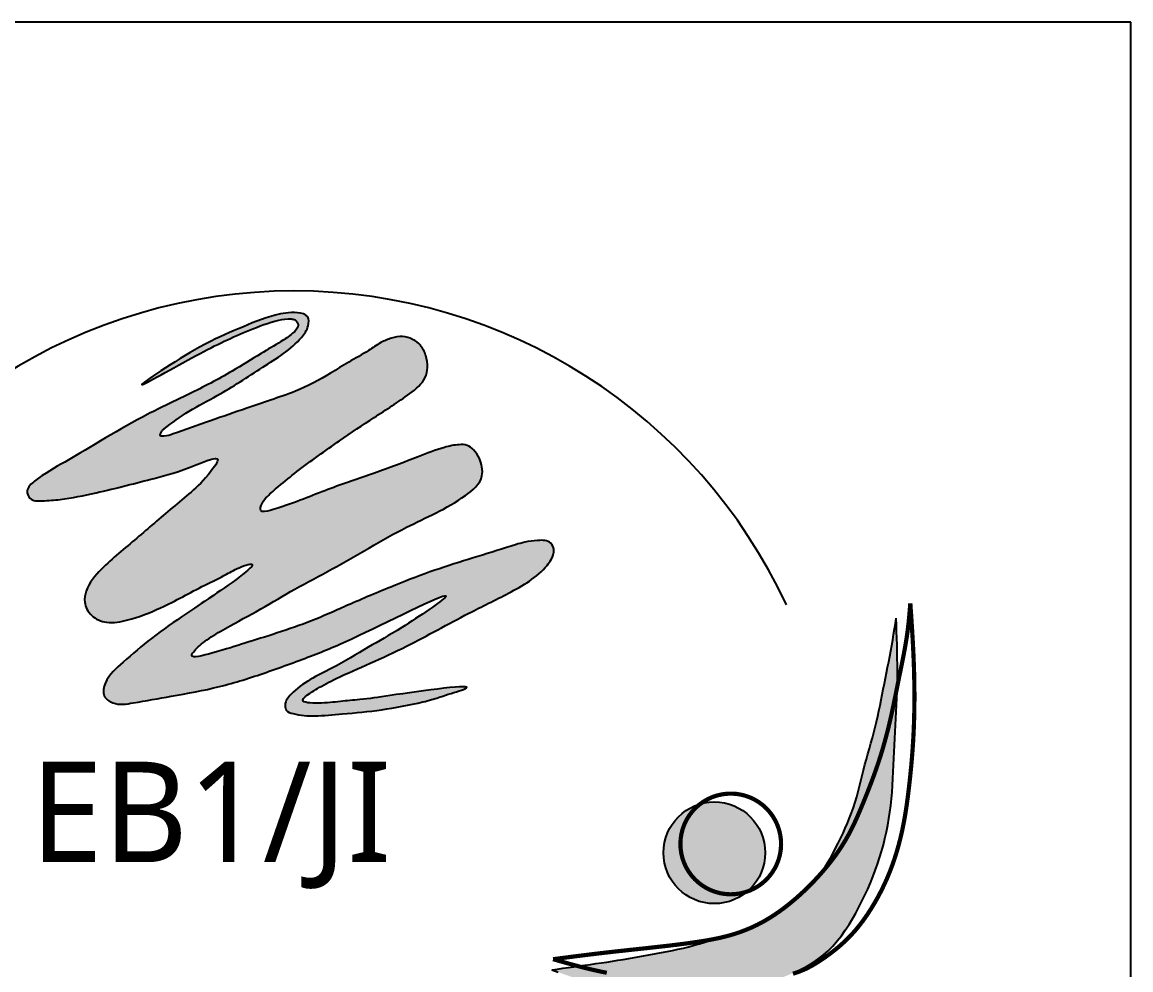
# Model space of a CAD drawing. Header units: millimetres. Extents: x -63 to 200, y -58 to -2.
# Drawn here: x 61.96 to 88.45, y -32.75 to -10.11 of the extents above; entities that cross this region are included whole.
import ezdxf

# ---------------------------------------------------------------- set-up
doc = ezdxf.new("R2010")
doc.units = ezdxf.units.MM
doc.layers.add('Amarelo', color=7, linetype='Continuous', plot=False)
doc.styles.get("Standard").update_dxf_attribs({"font": 'arial.ttf'})

msp = doc.modelspace()

# ---------------------------------------------------------------- hatches: boundary and pattern name
at = {"true_color": 0xf6df31}
h = msp.add_hatch(color=2, dxfattribs=at)
h.dxf.hatch_style = 1
edge = h.paths.add_edge_path()
edge.add_spline(control_points=[(71.53527125045434, -26.35211946389859), (71.20692921969885, -26.42154119983723), (70.56950771616337, -26.55631196676656), (69.70485509016652, -26.62613911672213), (68.99231404348492, -26.69555912411912), (68.55364621137701, -26.67533631142715), (68.2609978519626, -26.57864849356943), (68.21998135572284, -26.360235192731), (68.57458922954854, -25.91877645062947), (69.31501021373988, -25.59609026785727), (70.22669538681802, -25.0404509743359), (71.05110171110073, -24.58266206622648), (72.97802967699789, -23.2728642276937), (70.13810905117161, -24.73075582707578), (68.95261589938588, -25.22776374555311), (67.79134270000182, -25.65293173357819), (66.68089967821628, -26.00915668764959), (65.60019890520849, -26.2026121275503), (64.7641175821094, -26.34647482134142), (64.19448325016555, -26.44899327642601), (63.85821159618763, -26.21560420468185), (63.96035275999139, -25.75360493673033), (64.43415518178836, -25.34902629778474), (65.05613716998445, -24.80532215363733), (65.85608822698724, -24.25898229602849), (66.4642738558628, -23.85295691164643), (67.79810024419366, -22.93118800016804), (67.11586208369543, -23.14303378912636), (66.79801078917308, -23.33403891153611), (66.13185161269006, -23.64562721326377), (65.38405000060638, -24.0786915643903), (64.59726465341421, -24.38021936822221), (64.01207305716889, -24.50163937041134), (63.59873628542504, -24.32598636548765), (63.42282278011574, -23.99910960042514), (63.50105722736183, -23.57299289018547), (63.95301664700064, -23.04187201899143), (64.70407457945399, -22.44962040823484), (65.39840289809294, -21.82664441119161), (66.03901462774792, -21.31040980584904), (66.35877117121831, -21.00547659015299), (66.78652318033603, -20.4121492364755), (65.8007648306473, -20.83280020719623), (65.07615792319083, -21.01935302645669), (63.89890814922335, -21.32672049855885), (63.00604684083071, -21.50871896450872), (62.4966153670252, -21.54958240307423), (62.1431236699819, -21.55671299648529), (62.03387617180117, -21.25920434226876), (62.42020098965574, -20.93109260937652), (63.37264595918849, -20.40855991950512), (64.59513923683143, -19.63090550421293), (65.96805325520694, -18.99583448532029), (66.88134280511659, -18.52056311117324), (67.59163579124335, -18.07097156028844), (68.09118729471251, -17.77726544648119), (68.39233155315907, -17.58409519442728), (68.59752541419329, -17.38099859790369), (68.50141554110877, -17.21531175840064), (68.31918192723792, -17.19134228907168), (67.94546154674718, -17.24645743060461), (67.15248950503725, -17.56309022946917), (66.27397308695703, -17.96190423393717), (64.03453053438369, -19.25559673382217), (66.14549541834, -17.84602334028056), (67.07310075465078, -17.46295500112356), (67.88992467017506, -17.11064139088171), (68.42230001037754, -17.02662726397994), (68.82424065646168, -17.09946881116515), (68.80653149360128, -17.41827226169662), (68.4779388580607, -17.87796360001703), (67.66841246341531, -18.37359720687223), (66.77924731568167, -18.96746015092909), (65.95569052773048, -19.37575148868059), (65.51050336869426, -19.70146601205482), (65.28697116327604, -19.8801904163512), (65.2306871229995, -20.00941597578371), (65.40970687054745, -20.0038013709501), (65.76867095578072, -19.88195957887838), (66.458080769507, -19.63098814182402), (67.22703728207819, -19.37137812162407), (67.90599550681542, -19.13443480491075), (68.59512676614885, -18.91044562074474), (69.209796678715, -18.57803842985594), (69.771452331822, -18.2200487002532), (70.18605003735462, -18.00017988812638), (70.50293391743517, -17.76774571702602), (70.77819262340336, -17.6544650075967), (71.0448600607613, -17.59491273453995), (71.28968031971024, -17.67842094325675), (71.50259118239185, -17.82575281165974), (71.61826471118405, -18.07656526621297), (71.65977456124642, -18.34437327532245), (71.58682647034196, -18.70712607791189), (71.08375602520026, -19.10024753986862), (70.38116802708973, -19.54591265793653), (69.47107796803314, -20.15807095027705), (68.70017953823204, -20.70182929085523), (68.14053216748144, -21.15608926052145), (67.8434214707008, -21.40921882726681), (67.69631785945218, -21.57834585426488), (67.60658592407724, -21.8408543001631), (67.91775195347479, -21.76994114801327), (68.39489504826243, -21.62674636634463), (69.26071662522041, -21.26169777116912), (70.3563219091383, -20.89660983470803), (71.28601266057208, -20.55406747543344), (71.9506293474985, -20.28405132060025), (72.34400704287435, -20.20033629062588), (72.60012358430725, -20.20226069024199), (72.76837847898244, -20.34103122828966), (72.89432883126557, -20.51805055645224), (72.95554360018424, -20.73616371963459), (72.96943034498237, -21.09586784795581), (72.26672389575256, -21.67403950856214), (71.009081941034, -22.19311316976923), (69.6719035040461, -23.02806826116736), (68.49182451929428, -23.63420171099239), (67.65910760793346, -24.14428682793191), (66.95204118316116, -24.51329277861422), (66.4439252798465, -24.81203618241878), (66.19167454702146, -25.00214829007003), (65.8462639023857, -25.36070593639688), (66.74018885587442, -25.12396652202961), (67.45861861128071, -24.88657232461205), (68.64672356223801, -24.53244038404051), (69.76333138653816, -24.02761137339988), (70.70697248892259, -23.62507570783808), (71.68719673631927, -23.2410091214291), (72.61805043402236, -22.94741379352109), (73.3711231141824, -22.71581801700368), (73.92549086224841, -22.53673935745986), (74.27073804387965, -22.48604620950285), (74.587173839559, -22.48527975188404), (74.68873170909008, -22.73890358193411), (74.62328315757259, -22.93355529247948), (74.31489025514352, -23.34888286736445), (73.60351922438328, -23.7596908321052), (72.44465431174442, -24.3112617568959), (71.36747074071326, -24.92644800907401), (70.29525917458223, -25.42556586407556), (69.58073600774472, -25.72649264349963), (69.08723359408711, -25.98444186263792), (68.84536371186402, -26.13649883875112), (68.52458306946788, -26.36914892023549), (69.16868794155303, -26.39260432300618), (69.51287832885819, -26.34001195932661), (70.14154765446608, -26.29042280765464), (70.92344983661488, -26.16964392246027), (73.22248231904435, -25.84675241278987), (72.09764242685245, -26.17977554233875), (71.79044362306854, -26.28571752410918), (71.60572015025578, -26.33378697925333), (71.53527125045434, -26.35211946389859)], knot_values=[0, 0, 0, 0, 1.004902624833004, 1.950851496392218, 2.608594110421646, 3.128039741807656, 3.312489874962166, 3.437800620997044, 3.72368221826, 4.88337276886432, 5.887378136723359, 6.818460677613192, 8.095973205979455, 10.37090197521296, 11.55137462550857, 12.74951289393467, 13.91523645350932, 15.09065390447516, 16.01296572989508, 16.49895620734355, 16.7645707238164, 17.07412342709679, 17.72375314725826, 18.61268611153726, 19.60697673369138, 20.41182973266376, 21.55939459574121, 21.77955052801519, 22.17257869809583, 22.75241787103568, 23.93939295916789, 24.77616445789135, 25.28394892973879, 25.68203586362041, 26.0343475431956, 26.30245524304596, 26.93127733119553, 28.06095875466905, 29.17974963292362, 29.76436301967066, 30.43838392912084, 30.77324822189323, 31.28325328411321, 32.36086032608848, 33.78789960561168, 34.66227086395138, 35.09018928877007, 35.38977505229084, 35.57894318556062, 35.8723296564672, 36.72257865729003, 39.0112699497317, 40.10285078866557, 41.27758003163213, 42.08692145805381, 42.63977861420719, 42.98326831658911, 43.22515060102188, 43.35752722429321, 43.4541054756809, 43.75419848706795, 44.49691673054782, 45.90330031048808, 47.37821214304191, 49.02506660342916, 50.06758570018527, 50.99215433988326, 51.52183132214333, 51.78501681176652, 52.0019137667579, 52.31922977470143, 53.48964753701139, 54.76815006408516, 55.53946167284296, 56.26650957445018, 56.34991354172823, 56.46392972024559, 56.53937523310966, 56.77047967578947, 57.7170552773126, 58.63950339610363, 59.23769164818479, 59.86952939397668, 60.81126821501979, 61.32158895886452, 61.86830452724821, 62.21808665162146, 62.49277158257081, 62.76048998694277, 63.01306719295139, 63.24473529755541, 63.51881175002818, 63.81124518299834, 64.05146831344588, 64.58902810564088, 65.61204411004933, 66.60563908659267, 67.86320849467081, 68.43428825053863, 68.78762237282426, 68.99997077078835, 69.16654305629459, 69.39354361124956, 69.63601455462582, 70.85744399998231, 72.0390711203452, 73.1577454213734, 73.82129414367552, 74.18076025323094, 74.37016131779555, 74.55792187001629, 74.8057533987667, 75.01451593202519, 75.2324601783625, 75.84273201851546, 77.44243695785532, 79.4807284580533, 80.49274094968297, 81.43409861177332, 82.39595189911176, 82.91904455928618, 83.1383016492133, 83.43836048747116, 83.92345434257554, 84.7469833421332, 86.4240917037678, 87.28893696641325, 88.48180245062625, 89.48536167354725, 90.45100266943602, 91.4028350096363, 91.86473149314315, 92.17078463054071, 92.49537659299905, 92.66063156523016, 92.90414571916227, 93.07745394698702, 94.21096521160851, 95.27915062943765, 96.95968946296989, 97.92179670988806, 98.81435457416046, 99.31812303158856, 99.52731286074564, 99.76590697395821, 100.1348591761127, 100.6728753370482, 101.13722289788, 101.8716498478169, 103.6655112915616, 104.1527464779651, 104.503053919137, 104.7190142432272, 104.7190142432272, 104.7190142432272, 104.7190142432272], degree=3, periodic=0)
at = {"true_color": 0xf1b432}
h = msp.add_hatch(color=40, dxfattribs=at)
h.dxf.hatch_style = 1
h.paths.add_polyline_path([(82.7116124986144, -26.74700287432321), (82.74530590292613, -26.59540584742003), (82.77762623545948, -26.44353995961958), (82.80896867977354, -26.29147036665039), (82.83972841951905, -26.1392622242388), (82.87012900700022, -25.98783559122541), (82.87109478372452, -25.94673923438154), (82.87326677318306, -25.78678309610915), (82.87398670227041, -25.62681247781379), (82.8734159110278, -25.46682898838691), (82.87171573949648, -25.30683423671992), (82.8690475277177, -25.14682983170427), (82.86557261573269, -24.98681738223142), (82.86145234358268, -24.82679849719283), (82.85684805130896, -24.66677478547993), (82.85192107895274, -24.50674785598412), (82.8468327665553, -24.34671931759674), (82.82594206549767, -24.47783190055958), (82.80489923486401, -24.6089155008796), (82.78355214507826, -24.73994113591384), (82.7617486665644, -24.87087982301964), (82.73933666974636, -25.00170257955409), (82.71616402504813, -25.13238042287438), (82.69209590992047, -25.26288784524779), (82.66719911555357, -25.39323981900945), (82.64167070601536, -25.52347747272252), (82.61570992556888, -25.65364237269032), (82.5895160184772, -25.78377608521632), (82.5632882290034, -25.91392017660385), (82.53722580141053, -26.04411621315626), (82.51152178984337, -26.17440429861959), (82.48608933128814, -26.30475839989251), (82.46045343103822, -26.43506077886129), (82.43411053394864, -26.56518694935375), (82.40655708487448, -26.69501242519771), (82.37728952867076, -26.82441272022097), (82.34585996503843, -26.95327753244009), (82.31243250143454, -27.08165253611006), (82.27755008989145, -27.20967995777827), (82.24176131512372, -27.33750345953698), (82.20561476184591, -27.46526670347846), (82.16965901477256, -27.59311335169494), (82.13444265861824, -27.72118706627867), (82.10049269404176, -27.84962544019174), (82.06779498244804, -27.9784139057173), (82.0357681785943, -28.10737840467846), (82.0038041360856, -28.23633734279464), (81.97129470852704, -28.36510912578527), (81.93763174952365, -28.49351215936981), (81.90220711268051, -28.62136484926762), (81.86441265160268, -28.74848560119818), (81.82364158918908, -28.87469311555616), (81.77954440307202, -28.99986145456154), (81.7323301073657, -29.12398487880232), (81.68228095446158, -29.24707340991647), (81.62967919675114, -29.36913706954194), (81.57480708662585, -29.49018587931673), (81.5179468764772, -29.6102298608788), (81.45933578925765, -29.72929015146721), (81.39900643007316, -29.84743839861848), (81.33693331366722, -29.96476058958356), (81.27309095085526, -30.08134271258302), (81.2072299641251, -30.19704685326825), (81.13805740728716, -30.31069146223115), (81.0639765193004, -30.42079115588638), (81.00314841393663, -30.50013840629198), (81.08686739042427, -30.40584411390386), (81.18746010460934, -30.28677709764668), (81.28484200086558, -30.16513131127527), (81.37866919054262, -30.04086640147272), (81.4685977849901, -29.91394201492204), (81.55428389555762, -29.78431779830625), (81.63538363359481, -29.65195339830842), (81.71159112339397, -29.51682532912435), (81.7831642506864, -29.37916026325439), (81.85079233021533, -29.23937631153198), (81.91517562795808, -29.09789644419025), (81.97701440989202, -28.95514363146228), (82.03700894199449, -28.81154084358126), (82.09584443095245, -28.66750272194682), (82.15378145712774, -28.52320906011099), (82.2106073258406, -28.37857789765907), (82.26608451747902, -28.23351354426497), (82.319975512431, -28.08792030960244), (82.37204279108457, -27.94170250334533), (82.42204883382772, -27.79476443516745), (82.46978910067324, -27.64702770359824), (82.51526626287824, -27.49852253318436), (82.55856327716587, -27.34932123639312), (82.59976327570972, -27.19949621766796), (82.63894939068336, -27.04911988145231), (82.6762047542604, -26.89826463218958)])
h = msp.add_hatch(color=40, dxfattribs=at)
h.dxf.hatch_style = 1
h.paths.add_polyline_path([(75.84218408596448, -33.11516543599858), (76.00008572384061, -33.14271823528684), (76.15858178113156, -33.16697216649609), (76.31744676873026, -33.18838960595647), (76.47648750065898, -33.20738003772288), (76.63566365527414, -33.22410264989991), (76.79498008385991, -33.23864266565503), (76.95444164441716, -33.25108529715793), (77.11405319494675, -33.2615157565783), (77.27381959344956, -33.2700192560858), (77.43374569792645, -33.27668100785014), (77.59383636637833, -33.28158622404101), (77.75409645680602, -33.28482011682806), (77.91453082721044, -33.28646789838101), (78.07513280697405, -33.28656924755052), (78.23579375030774, -33.28476108304284), (78.396351804507, -33.28047017804925), (78.55664465579947, -33.27312148473176), (78.71650999041273, -33.26213995525239), (78.8757854945744, -33.24695054177317), (79.03430885451209, -33.22697819645609), (79.19191775645339, -33.20164787146317), (79.3484716485705, -33.1705234988916), (79.50392381627296, -33.13376829060877), (79.65825283197381, -33.09170695076489), (79.81143726845416, -33.0446641858605), (79.96345569849505, -32.99296470239616), (80.1142866948776, -32.93693320687243), (80.2577064738159, -32.87938320825953), (80.21884445248108, -32.89024051893872), (80.05635711295928, -32.927603206007), (79.89266831547954, -32.95912577115632), (79.72842212752305, -32.98579310263296), (79.56372457951483, -33.00790680692557), (79.39864973425536, -33.0257278931431), (79.23327165454515, -33.03951737039452), (79.06766440318472, -33.04953624778879), (78.90190204297457, -33.05604553443487), (78.73605863671519, -33.05930623944173), (78.57020824720709, -33.05957937191834), (78.4044249372508, -33.05712594097364), (78.238773301422, -33.05220615314607), (78.07325558189808, -33.04507492969627), (77.9078488015774, -33.03598505418208), (77.74252991241251, -33.0251893041477), (77.57727586635603, -33.01294045713728), (77.41206361536054, -32.99949129069499), (77.24687011137864, -32.985094582365), (77.08167262886599, -32.97000134185378), (76.91648847320607, -32.95424314476076), (76.75141324396542, -32.93742238816949), (76.586551613191, -32.91909173732464), (76.42200825292984, -32.89880385747084), (76.25788783522893, -32.87611141385273), (76.09429503213528, -32.85056707171496), (75.9313345151183, -32.8217234989896), (75.76907564424263, -32.78929766454621), (75.6074571420406, -32.75361438248674), (75.4463875272731, -32.71513900247062), (75.28577531870106, -32.67433687415731), (75.24624522947522, -32.66381249263026), (75.14342287528729, -32.67805967682576), (75.01189547984193, -32.69609631501036), (74.88034521613011, -32.71399515957874), (74.74877970690741, -32.73180214173631), (74.61720657492924, -32.74956319268847), (74.76735664501273, -32.80559093085407), (74.91782391820401, -32.86053802021462), (75.06892559761093, -32.91332381196507), (75.22097888634131, -32.96286765730036), (75.37430057989496, -33.00809006635851), (75.52906602488463, -33.04831372786455), (75.68510235661013, -33.0838513923012)])
h.paths.add_polyline_path([(77.08167262886599, -32.97000134185378), (77.24687011137863, -32.985094582365), (77.41206361536054, -32.99949129069499), (77.57727586635603, -33.01294045713728), (77.74252991241251, -33.0251893041477), (77.9078488015774, -33.03598505418208), (78.07325558189808, -33.04507492969627), (78.238773301422, -33.05220615314607), (78.4044249372508, -33.05712594097364), (78.57020824720709, -33.05957937191834), (78.73605863671519, -33.05930623944173), (78.90190204297457, -33.05604553443487), (79.06766440318472, -33.04953624778879), (79.23327165454515, -33.03951737039452), (79.39864973425536, -33.0257278931431), (79.56372457951483, -33.00790680692557), (79.72842212752305, -32.98579310263296), (79.89266831547954, -32.95912577115632), (80.05635711295926, -32.927603206007), (80.21884445248108, -32.89024051893872), (80.2577064738159, -32.87938320825953), (80.2639088217259, -32.87689439453901), (80.41211553547888, -32.8129323884607), (80.5580382781699, -32.74427093547453), (80.70066055518457, -32.6699415189654), (80.83896587190851, -32.58897562231822), (80.97193773372733, -32.5004047289179), (81.0985605020681, -32.4032617842284), (81.21814922310548, -32.29714452790164), (81.33084857461796, -32.18306767183088), (81.43693125629424, -32.06226458338512), (81.53666996782296, -31.93596862993334), (81.63034191369381, -31.8054043959364), (81.71839398041823, -31.67146564067576), (81.80149037978615, -31.53462240927908), (81.88030954034143, -31.39531702879209), (81.95552989062794, -31.25399182626062), (82.02782558910094, -31.1110869718632), (82.0975537350079, -30.9668824857982), (82.16454137803375, -30.82139065458909), (82.22856514081083, -30.67459829351836), (82.28940164597145, -30.52649221786853), (82.34682751614801, -30.37705924292219), (82.40061938273118, -30.22628618875556), (82.45060021802206, -30.07418524025017), (82.49674752895237, -29.92085316717635), (82.53907099576035, -29.7664043494386), (82.5775802986842, -29.61095316694139), (82.6122851179621, -29.4546139995893), (82.64320221710574, -29.29750056135286), (82.67043881190367, -29.13971806233475), (82.6941645710963, -28.98136584112494), (82.71455040486174, -28.82254311959957), (82.73176722337817, -28.66334911963497), (82.74598593682376, -28.50388306310744), (82.75741020768105, -28.34424052340805), (82.76657009956664, -28.18448071405015), (82.77418303076857, -28.02464197793097), (82.78096864688686, -27.86476240983297), (82.7876465935215, -27.70488010453955), (82.79493177327649, -27.54503288820158), (82.80317258838642, -27.38523782924857), (82.81209646134953, -27.22547682527491), (82.82137069640027, -27.06572836891879), (82.83066259777331, -26.90597095281739), (82.83964079643057, -26.74618338794122), (82.8480211026887, -26.5863558054008), (82.85557818549032, -26.42649245875238), (82.86209041224053, -26.26659848895572), (82.8673361503445, -26.10667903697058), (82.87012900700022, -25.98783559122541), (82.83972841951903, -26.13926222423957), (82.80896867977351, -26.29147036665022), (82.77762623545944, -26.44353995961973), (82.74530590292613, -26.5954058474201), (82.71161249861439, -26.74700287432327), (82.6762047542604, -26.89826463218957), (82.63894939068338, -27.04911988145227), (82.59976327570975, -27.19949621766785), (82.55856327716586, -27.34932123639319), (82.51526626287824, -27.49852253318435), (82.46978910067325, -27.64702770359824), (82.42204883382772, -27.79476443516744), (82.37204279108457, -27.9417025033453), (82.319975512431, -28.08792030960238), (82.26608451747902, -28.23351354426497), (82.21060732584057, -28.37857789765918), (82.15378145712765, -28.52320906011111), (82.0958444309524, -28.66750272194699), (82.03700894199456, -28.81154084358121), (81.97701440989202, -28.95514363146226), (81.91517562795808, -29.09789644419025), (81.85079233021531, -29.23937631153201), (81.7831642506864, -29.37916026325438), (81.71159112339399, -29.51682532912434), (81.63538363359481, -29.65195339830842), (81.55428389555763, -29.78431779830625), (81.46859778499011, -29.91394201492203), (81.37866919054261, -30.04086640147272), (81.28484200086558, -30.16513131127527), (81.18746010460936, -30.28677709764666), (81.08686739042429, -30.40584411390387), (81.00314841393663, -30.500138406292), (80.98341462295767, -30.52588015913627), (80.89603602821398, -30.62550015201354), (80.80331042841851, -30.72066319582751), (80.70685043362059, -30.8124977493467), (80.60826865386949, -30.90213227133964), (80.60197204029885, -30.90773147213501), (80.54350887897306, -30.96194627611353), (80.4268684360288, -31.06454593800152), (80.30747958009813, -31.1639546435056), (80.21220879830722, -31.23886155909722), (80.20353043088222, -31.24582620964607), (80.19811644965408, -31.24994170718885), (80.18529790729745, -31.26002032155797), (80.16990561093768, -31.27138648738379), (80.0976333172168, -31.3263250685656), (79.98923317061647, -31.40377423812468), (79.87834600786707, -31.47768058257255), (79.76498831687654, -31.54755088903211), (79.6491765855529, -31.61289194462624), (79.53092730180406, -31.67321053647785), (79.52054895540988, -31.6779269064781), (79.3878654431495, -31.74050575409257), (79.2443751257901, -31.80100145967011), (79.09853263275224, -31.85553205217433), (78.95067260812685, -31.9040452701983), (78.8011290120653, -31.94650114969671), (78.65021204302354, -31.9832869663421), (78.6149228544512, -31.99072284007293), (78.52647680884724, -32.01673984621829), (78.39905573578717, -32.05458405996978), (78.27169918197319, -32.09222193224548), (78.14424088454166, -32.1291442862658), (78.0165145806291, -32.1648419452511), (77.888354007372, -32.19880573242175), (77.75960203761069, -32.23055522298413), (77.63025302489952, -32.26008673388449), (77.50042598896422, -32.28778893279088), (77.37024365843824, -32.3140621600857), (77.239828761955, -32.33930675615132), (77.10930142467674, -32.36391464165012), (76.97872090207167, -32.38808088244895), (76.84808502486095, -32.4118018945579), (76.7173889092811, -32.43506531524549), (76.58662767156868, -32.45785878178026), (76.4557964279602, -32.48016993143074), (76.32489029469214, -32.50198640146547), (76.19390438800119, -32.52329582915296), (76.06283402048656, -32.54408676702514), (75.93168014005902, -32.5643740342747), (75.8004500320768, -32.58420198947017), (75.66915131929544, -32.60361656381699), (75.5377916244703, -32.62266368852055), (75.40637857035694, -32.64138929478626), (75.27491977971079, -32.65983931381952), (75.24624522947524, -32.66381249263026), (75.28577531870106, -32.67433687415731), (75.4463875272731, -32.71513900247062), (75.6074571420406, -32.75361438248674), (75.76907564424263, -32.78929766454621), (75.9313345151183, -32.8217234989896), (76.09429503213528, -32.85056707171496), (76.25788783522893, -32.87611141385273), (76.42200825292984, -32.89880385747084), (76.586551613191, -32.91909173732464), (76.75141324396542, -32.93742238816949), (76.91648847320607, -32.95424314476076)])
h = msp.add_hatch(color=40, dxfattribs=at)
h.dxf.hatch_style = 1
edge = h.paths.add_edge_path()
edge.add_arc((78.50022104382515, -29.95491249300539), 1.214759779408185, 0, 360)

# ---------------------------------------------------------------- linework, layer by layer
at = {"color": 18, "true_color": 0x000000, "const_width": 0.1}
for points in [[(74.64607092158553, -32.49716787112084), (74.8000860786562, -32.47721612745299), (74.95410881093122, -32.45732810577382), (75.10814669361491, -32.43756752807201), (75.26220730191166, -32.41799811633622), (75.4162982110258, -32.39868359255515), (75.57042699616167, -32.37968767871747), (75.72460123252363, -32.36107409681185), (75.878828495316, -32.34290656882697), (76.03311414868183, -32.3252305908059), (76.18745025907269, -32.30798204491509), (76.34182394520847, -32.29105602879489), (76.49622231750322, -32.27434757161957), (76.65063248637095, -32.25775170256339), (76.8050415622257, -32.24116345080062), (76.95943665548145, -32.22447784550551), (77.11380485195448, -32.20758963476976), (77.26813058520473, -32.19036325896083), (77.42239330342532, -32.17260618992294), (77.5765719044912, -32.15411961093348), (77.73064528627734, -32.13470470526985), (77.88459234665869, -32.11416265620944), (78.03839198351022, -32.09229464702966), (78.19202238481617, -32.06889980170259), (78.34537966794883, -32.04353916749681), (78.49820257450133, -32.01531726399272), (78.65021204302354, -31.9832869663421), (78.8011290120653, -31.94650114969671), (78.95067260812685, -31.9040452701983), (79.09853263275224, -31.85553205217433), (79.2443751257901, -31.80100145967011), (79.3878654431495, -31.74050575409257), (79.5286689407395, -31.67409719684864), (79.66645097446911, -31.60182804934525), (79.80093598494742, -31.52381225307818), (79.93215357738943, -31.44048231898726), (80.06023158980848, -31.35237330584162), (80.18529790729745, -31.26002032155797), (80.30747958009812, -31.16395464350561), (80.42686843602881, -31.06454593800152), (80.54350887897306, -30.96194627611354), (80.65744196978014, -30.85629239006465), (80.76870876929928, -30.74772101207783), (80.87735033837976, -30.63636887437605), (80.9834077378708, -30.52237270918226), (81.08686739042427, -30.40584411390387), (81.18746010460934, -30.28677709764666), (81.2848420008656, -30.16513131127527), (81.37866919054262, -30.04086640147271), (81.4685977849901, -29.91394201492204), (81.55428389555762, -29.78431779830625), (81.63538363359481, -29.65195339830842), (81.71159112339397, -29.51682532912435), (81.7831642506864, -29.37916026325439), (81.85079233021533, -29.23937631153198), (81.91517562795808, -29.09789644419024), (81.97701440989202, -28.95514363146229), (82.03700894199449, -28.81154084358126), (82.09584443095245, -28.66750272194684), (82.15378145712774, -28.52320906011097), (82.2106073258406, -28.37857789765908), (82.26608451747902, -28.23351354426496), (82.319975512431, -28.08792030960244), (82.37204279108457, -27.94170250334533), (82.42204883382772, -27.79476443516745), (82.46978910067324, -27.64702770359824), (82.51526626287824, -27.49852253318436), (82.55856327716587, -27.34932123639312), (82.59976327570972, -27.19949621766796), (82.63894939068336, -27.04911988145231), (82.6762047542604, -26.89826463218958), (82.7116124986144, -26.74700287432321), (82.74530590292613, -26.59540584742003), (82.77762623545948, -26.44353995961958), (82.80896867977354, -26.29147036665037), (82.83972841951903, -26.1392622242388), (82.87030063834665, -25.98698068811123), (82.9010805198851, -25.83469091399085), (82.9323094335445, -25.68243568815834), (82.96362311717631, -25.53016971894909), (82.99450826954327, -25.37782603971063), (83.02445158940814, -25.22533768379049), (83.05293977553369, -25.07263768453617), (83.07945952668265, -24.91965907529519), (83.10349754161783, -24.76633488941508), (83.12454053885207, -24.61259816289743), (83.14233608986599, -24.4584169859311), (83.15754594288052, -24.30388229845792), (83.17103199722878, -24.14911193731351), (83.18365615224388, -23.99422373933348)], [(80.37903925212863, -32.8454851343956), (80.53583686313314, -32.79176724755706), (80.68813263672575, -32.72751705360255), (80.83513751688392, -32.6518289549102), (80.97734422810066, -32.56649503260922), (81.11557086675548, -32.47399215653755), (81.25058384522418, -32.37669797937912), (81.38230930148295, -32.27537708913118), (81.50999049289659, -32.16948315607205), (81.63285089664946, -32.05843187870484), (81.75011833020692, -31.94164395317186), (81.86139329735774, -31.818969207225), (81.96692988087871, -31.69101003554835), (82.06704830128473, -31.55844498746931), (82.16206877909069, -31.42195261231522), (82.25231153481145, -31.28221145941345), (82.338053662405, -31.13983147027283), (82.4193369461188, -30.99504824430143), (82.49612331188166, -30.84797033842058), (82.5683746206185, -30.69870620614031), (82.63605273325423, -30.54736430097065), (82.6991195107138, -30.39405307642163), (82.75756395648746, -30.23889252652886), (82.81150008483019, -30.08205579763358), (82.861077876758, -29.92373132849027), (82.90644731652989, -29.76410755923227), (82.94775838840485, -29.60337292999294), (82.98516107664189, -29.4417158809056), (83.01880910597816, -29.27932348433188), (83.04897843986383, -29.11633811389373), (83.07609159521745, -28.95284855335477), (83.10057974261258, -28.78894042211711), (83.12287405262279, -28.62469933958292), (83.14340569582167, -28.46021092515431), (83.16258955893275, -28.29555816069504), (83.18057420249049, -28.13078089050995), (83.1972909170384, -27.96588376710732), (83.21266464815474, -27.80087041528463), (83.22662034141771, -27.63574445983932), (83.23908294240556, -27.47050952556886), (83.24997739669651, -27.30516923727073), (83.25922995460402, -27.139727367964), (83.2668189249107, -26.97419360465851), (83.27279102592972, -26.80858540588205), (83.27719762759618, -26.64292075859993), (83.28009009984517, -26.47721764977748), (83.28151981261179, -26.31149406638001), (83.2815381639671, -26.14576792204474), (83.28019807609392, -25.98005315826347), (83.27755474375958, -25.81435779371014), (83.27366354709233, -25.64868936397044), (83.26857986622035, -25.48305540463009), (83.2623590812719, -25.31746345127483), (83.25505658395424, -25.15192103749924), (83.24674724992643, -24.9864323464882), (83.2375652723701, -24.82099136133946), (83.22765609187337, -24.65559013107598), (83.21716514902428, -24.49022070472068), (83.20623788441095, -24.32487513129655), (83.19501973862145, -24.15954545982652), (83.18365615224387, -23.99422373933353)], [(74.64607092158553, -32.49716787112084), (74.80576831776669, -32.54262349602855), (74.96555719518695, -32.58761377127684), (75.12552903508536, -32.63167334720623), (75.28577531870106, -32.67433687415731), (75.4463875272731, -32.71513900247062), (75.6074571420406, -32.75361438248674), (75.76907564424263, -32.78929766454621), (75.9313345151183, -32.8217234989896)]]:
    msp.add_lwpolyline(points, dxfattribs=at)
at = {"color": 30, "true_color": 0xf8991e}
for points in [[(74.61720657492924, -32.74956319268847), (74.74877970690741, -32.73180214173631), (74.88034521613011, -32.71399515957874), (75.01189547984188, -32.69609631501036), (75.14342287528724, -32.67805967682576), (75.27491977971076, -32.65983931381952), (75.40637857035694, -32.64138929478626), (75.5377916244703, -32.62266368852055), (75.66915131929542, -32.60361656381699), (75.80045003207681, -32.58420198947017), (75.93168014005902, -32.5643740342747), (76.06283402048655, -32.54408676702514), (76.19390438800119, -32.52329582915296), (76.32489029469215, -32.50198640146547), (76.45579642796017, -32.48016993143074), (76.58662767156866, -32.45785878178026), (76.71738890928111, -32.43506531524549), (76.84808502486096, -32.4118018945579), (76.97872090207169, -32.38808088244895), (77.10930142467674, -32.36391464165012), (77.239828761955, -32.33930675615132), (77.37024365843824, -32.3140621600857), (77.50042598896422, -32.28778893279088), (77.63025302489952, -32.26008673388449), (77.75960203761069, -32.23055522298413), (77.888354007372, -32.19880573242175), (78.0165145806291, -32.1648419452511), (78.14424088454166, -32.1291442862658), (78.27169918197318, -32.09222193224549), (78.3990557357872, -32.05458405996977), (78.52647680884724, -32.01673984621829), (78.65412574102251, -31.979191044232), (78.78196216547201, -31.94192205262586), (78.9096125056602, -31.90407101621817), (79.03667237879877, -31.86469784108208), (79.1627374020994, -31.82286243329074), (79.28740319277375, -31.77762469891729), (79.41026536803354, -31.72804454403487), (79.53092730180406, -31.67321053647785), (79.6491765855529, -31.61289194462624), (79.76498831687654, -31.54755088903211), (79.87834600786705, -31.47768058257255), (79.98923317061646, -31.40377423812468), (80.0976333172168, -31.3263250685656), (80.20353043088224, -31.24582620964606), (80.30705158757154, -31.16274737172119), (80.40866752510325, -31.07750200502578), (80.50889951448102, -30.99049528711906), (80.6082686538695, -30.90213227133964), (80.70685043362059, -30.81249774934669), (80.80331042841851, -30.72066319582751), (80.89603602821398, -30.62550015201354), (80.98341462295767, -30.52588015913627), (81.0639765193004, -30.42079115588637), (81.13805740728716, -30.31069146223115), (81.2072299641251, -30.19704685326825), (81.27309095085525, -30.08134271258303), (81.33693331366722, -29.96476058958356), (81.39900643007316, -29.84743839861849), (81.45933578925765, -29.72929015146721), (81.5179468764772, -29.6102298608788), (81.57480708662585, -29.49018587931673), (81.62967919675114, -29.36913706954194), (81.68228095446158, -29.24707340991646), (81.7323301073657, -29.12398487880232), (81.77954440307202, -28.99986145456154), (81.82364158918908, -28.87469311555616), (81.86441265160268, -28.74848560119818), (81.90220711268051, -28.62136484926762), (81.93763174952365, -28.4935121593698), (81.97129470852704, -28.36510912578528), (82.0038041360856, -28.23633734279464), (82.0357681785943, -28.10737840467846), (82.06779498244804, -27.9784139057173), (82.10049269404176, -27.84962544019173), (82.13444265861824, -27.72118706627867), (82.16965901477256, -27.59311335169494), (82.20561476184591, -27.46526670347846), (82.24176131512372, -27.33750345953699), (82.27755008989145, -27.20967995777827), (82.31243250143454, -27.08165253611006), (82.34585996503843, -26.95327753244009), (82.37728952867076, -26.82441272022097), (82.40655708487448, -26.69501242519771), (82.43411053394864, -26.56518694935375), (82.46045343103822, -26.43506077886129), (82.48608933128814, -26.30475839989251), (82.51152178984337, -26.17440429861959), (82.53722580141053, -26.04411621315626), (82.5632882290034, -25.91392017660384), (82.5895160184772, -25.78377608521632), (82.61570992556888, -25.65364237269034), (82.64167070601536, -25.52347747272251), (82.66719911555357, -25.39323981900945), (82.69209590992047, -25.26288784524779), (82.71616402504813, -25.13238042287439), (82.73933666974636, -25.0017025795541), (82.7617486665644, -24.87087982301964), (82.78355214507826, -24.73994113591385), (82.80489923486401, -24.60891550087955), (82.82594206549767, -24.4778319005596), (82.84683276655528, -24.34671931759681)], [(80.41211553547888, -32.8129323884607), (80.5580382781699, -32.74427093547453), (80.70066055518457, -32.6699415189654), (80.83896587190851, -32.58897562231822), (80.97193773372733, -32.5004047289179), (81.0985605020681, -32.4032617842284), (81.21814922310548, -32.29714452790164), (81.33084857461797, -32.18306767183088), (81.43693125629424, -32.06226458338511), (81.53666996782296, -31.93596862993332), (81.63034191369381, -31.8054043959364), (81.71839398041824, -31.67146564067576), (81.80149037978616, -31.53462240927907), (81.88030954034143, -31.39531702879211), (81.95552989062794, -31.25399182626063), (82.02782558910094, -31.11108697186317), (82.09755373500792, -30.96688248579819), (82.16454137803376, -30.82139065458909), (82.22856514081082, -30.67459829351839), (82.28940164597144, -30.52649221786858), (82.34682751614801, -30.37705924292218), (82.40061938273118, -30.22628618875559), (82.45060021802206, -30.07418524025016), (82.49674752895238, -29.92085316717634), (82.53907099576035, -29.7664043494386), (82.5775802986842, -29.61095316694141), (82.61228511796212, -29.45461399958926), (82.64320221710572, -29.29750056135288), (82.67043881190367, -29.13971806233477), (82.6941645710963, -28.98136584112491), (82.71455040486174, -28.82254311959958), (82.73176722337817, -28.66334911963504), (82.74598593682376, -28.50388306310758), (82.75741020768105, -28.34424052340805), (82.76657009956664, -28.18448071405005), (82.77418303076857, -28.02464197793073), (82.78096864688686, -27.86476240983297), (82.7876465935215, -27.70488010453964), (82.79493177327649, -27.54503288820144), (82.80317258838645, -27.38523782924823), (82.81209646134951, -27.22547682527485), (82.82137069640027, -27.06572836891879), (82.83066259777326, -26.90597095281752), (82.83964079643057, -26.74618338794142), (82.8480211026887, -26.5863558054009), (82.85557818549032, -26.42649245875243), (82.86209041224053, -26.26659848895574), (82.8673361503445, -26.10667903697056), (82.87109478372452, -25.94673923438154), (82.87326677318306, -25.78678309610915), (82.87398670227041, -25.62681247781379), (82.8734159110278, -25.4668289883869), (82.87171573949648, -25.30683423671992), (82.8690475277177, -25.14682983170428), (82.86557261573269, -24.98681738223144), (82.86145234358268, -24.82679849719283), (82.85684805130896, -24.6667747854799), (82.85192107895274, -24.50674785598409), (82.8468327665553, -24.34671931759684)], [(74.61720657492924, -32.74956319268847), (74.76735664501271, -32.80559093085407)]]:
    msp.add_lwpolyline(points, dxfattribs=at)
at = {"color": 18, "true_color": 0x000000, "const_width": 0.1}
msp.add_lwpolyline([(79.90040422315315, -29.08803794984802, 50079.4597397175), (79.90045663659936, -29.0881184850122)], format="xyb", dxfattribs=at)
at = {"color": 30, "true_color": 0xf8991e}
msp.add_circle((78.50022104382515, -29.95491249300539), 1.214759779408185, dxfattribs=at)
at = {"color": 40, "true_color": 0xf6d931}
msp.add_spline([(71.53527125045434, -26.35211946389859), (70.54780040424089, -26.53848097622006), (69.60701279300952, -26.63716196809651), (68.95084197622032, -26.68260650026991), (68.4339307247808, -26.63135689440571), (68.27132562687052, -26.54428546537008), (68.24228867780312, -26.422385347812), (68.38166398935095, -26.17278003900515), (69.3572968478968, -25.54586481468323), (70.22839737112531, -25.04665478161019), (71.03017186921193, -24.57329196920534), (72.07624922239438, -23.83997046311708), (69.99854432981351, -24.7664926077158), (68.91441268711742, -25.23358388295117), (67.78915973123739, -25.64509463074562), (66.67383887165701, -25.98416807047849), (65.52135924526738, -26.2152457517717), (64.61283583352906, -26.37413034395354), (64.1268453560806, -26.37413034395354), (63.92123500475486, -26.20597727443408), (63.9492726767046, -25.89769693925223), (64.369841162576, -25.4025798601599), (65.05209534367214, -24.8327280835033), (65.86235120629613, -24.25644752822916), (66.52875780028967, -23.80512657653651), (67.40326926099769, -23.06206882638496), (67.1924128964788, -23.12537939467575), (66.84111248354611, -23.30161549299351), (66.32314631342183, -23.56223880945299), (65.2670523426757, -24.10406478225252), (64.48199185037447, -24.39366202758413), (63.97731034865433, -24.44971246621651), (63.61660127964299, -24.28130173478814), (63.45536288854532, -23.96805151403589), (63.49132100674774, -23.70236607511538), (63.84986727477462, -23.1857794006562), (64.69786405682271, -22.43940042441341), (65.54723143828096, -21.71120534026329), (65.99624302421194, -21.33682397365487), (66.46328315652957, -20.85084279996521), (66.63176737354479, -20.56145177869689), (66.13643251950248, -20.68289536996826), (65.11005795867345, -21.01121259126148), (63.72517456315745, -21.35550764804589), (62.86534656714321, -21.5143185880994), (62.43878696073375, -21.54839321911902), (62.14570806641927, -21.48629336878321), (62.08028607484198, -21.30879816979791), (62.25785875421798, -21.07525253218023), (62.97613233324228, -20.62027294024688), (64.96034240004064, -19.47965107349421), (65.94064347248582, -18.99948596096476), (66.97804528341817, -18.44831785869917), (67.6696461121926, -18.02793489263036), (68.14285492687077, -17.7420600024758), (68.42350981464915, -17.54402462783651), (68.55222919838616, -17.33923605449127), (68.48336768909985, -17.22618003772288), (68.38967069725732, -17.20276567544749), (68.09100834204719, -17.23203362829167), (67.38824509409824, -17.47235467716189), (66.1174962181201, -18.07494248663522), (64.81743668785725, -18.77151274983919), (66.19948122792493, -17.87592216091673), (67.14231622170564, -17.43105336946951), (68.00902219670002, -17.10910939542737), (68.53607274381079, -17.0564270803078), (68.78203004430998, -17.15008394486858), (68.79374202634745, -17.36666445775302), (68.63562686221417, -17.64178087632581), (67.70928788967262, -18.35716458195611), (66.62288743370254, -19.03118443403912), (65.94856955689761, -19.40564003731652), (65.35521352684191, -19.82579152526819), (65.29562481543985, -19.88414739242103), (65.26609053844982, -19.99427193757958), (65.34086368032195, -20.004321945833), (65.56561704125852, -19.95051497440681), (66.45804304661465, -19.63495009302267), (67.33020416623845, -19.3345411829057), (67.89592900889261, -19.14015860310019), (68.49112003555797, -18.9281053579366), (69.32852107353074, -18.49725560609522), (69.7646022011138, -18.23218861123519), (70.23603956999227, -17.95534078310925), (70.53068891914063, -17.76684861993658), (70.78408629199862, -17.66082228962512), (71.0485801434811, -17.6193958902229), (71.2905846216538, -17.69170825112667), (71.47626847881679, -17.83024205884124), (71.60321077859521, -18.07314853122728), (71.64325676953922, -18.36282702771609), (71.59142385077371, -18.59739151977374), (71.22016628403958, -18.98615667938475), (70.37157788451623, -19.55752300099482), (69.54656106955122, -20.11121807270592), (68.52707697866617, -20.84751489095675), (68.08296185061249, -21.20653277434963), (67.81991922203542, -21.44244287909851), (67.69340502165846, -21.61298905824333), (67.66046450167559, -21.776271783729), (67.8874589602251, -21.77460813181915), (68.1204608995522, -21.70750928941789), (69.26369864822414, -21.27751238245764), (70.37747134842675, -20.88285680621368), (71.42642048778066, -20.49409223114333), (72.05107656291511, -20.27025815271384), (72.40465487345955, -20.20546415429226), (72.59322982101094, -20.22313481965034), (72.74623841241191, -20.33195759267016), (72.8878791701593, -20.53532514757387), (72.94680926709748, -20.73559755947167), (72.94680926709748, -20.95354180580898), (72.55197898026267, -21.4188812125667), (71.14487870200833, -22.17988364349901), (69.36578843231382, -23.17460473609617), (68.47617516493597, -23.65705423368092), (67.66227417236428, -24.13004410911913), (66.8199812186831, -24.5944839077398), (66.37403786772074, -24.8679074964457), (66.20179409203857, -25.00357530110864), (66.01305355108275, -25.23683977464964), (66.49546934175078, -25.18593738596132), (67.28371506941698, -24.94746582386551), (68.87366262047044, -24.41383744984125), (69.66863526045495, -24.07328520715839), (70.76645586412246, -23.60668260794807), (71.70338944519722, -23.24711817900072), (72.62139467368479, -22.94757029733478), (73.52993515810749, -22.66377637207188), (73.97396414499144, -22.53654972280843), (74.27699642446866, -22.49365496198932), (74.59479433938395, -22.55971877483762), (74.6611304424157, -22.71107506734529), (74.60308606837748, -22.94757029733478), (74.50358191382998, -23.08946696769578), (73.58454750864777, -23.75296041085494), (72.6308582822071, -24.23410170635327), (71.14501496706976, -25.01926437349402), (70.27433005227886, -25.4286030275789), (69.46042792416506, -25.79496741848823), (69.01562129047625, -26.03146206393694), (68.83929539686119, -26.14402122111051), (68.66526788016904, -26.30724368982624), (69.02691208349887, -26.38031350351524), (69.56341701810902, -26.34001654870701), (70.02567466400978, -26.29601057119612), (70.75355496942325, -26.19816781068334), (72.54011025385239, -26.03643007534538), (72.07762209288921, -26.18973639562796), (71.74376701445749, -26.29583111720126), (71.53527125045434, -26.35211946389859)], degree=3, dxfattribs=at)
at = {"layer": 'Amarelo', "color": 6}
for p, q in [((88.45296619465807, -10.11245943157701), (48.45296619465807, -10.11245943157701)), ((88.45296619465807, -50.11245943157701), (88.45296619465807, -10.11245943157701))]:
    msp.add_line(p, q, dxfattribs=at)
msp.add_arc((68.45296619465807, -29.51918638038336), 12.98585693705576, 24.99999999999971, 155.0000000000003, dxfattribs=at)

# ---------------------------------------------------------------- texts
at = {"insert": (62.15069869025905, -27.77838453005717), "char_height": 2.4, "attachment_point": 1}
msp.add_mtext_dynamic_manual_height_columns('{\\fSegoe Print|b0|i0|c0|p2;EB1/JI}', width=58.239721047692, gutter_width=0, heights=[29.09360541775823], dxfattribs=at)

doc.saveas('drawing.dxf')
